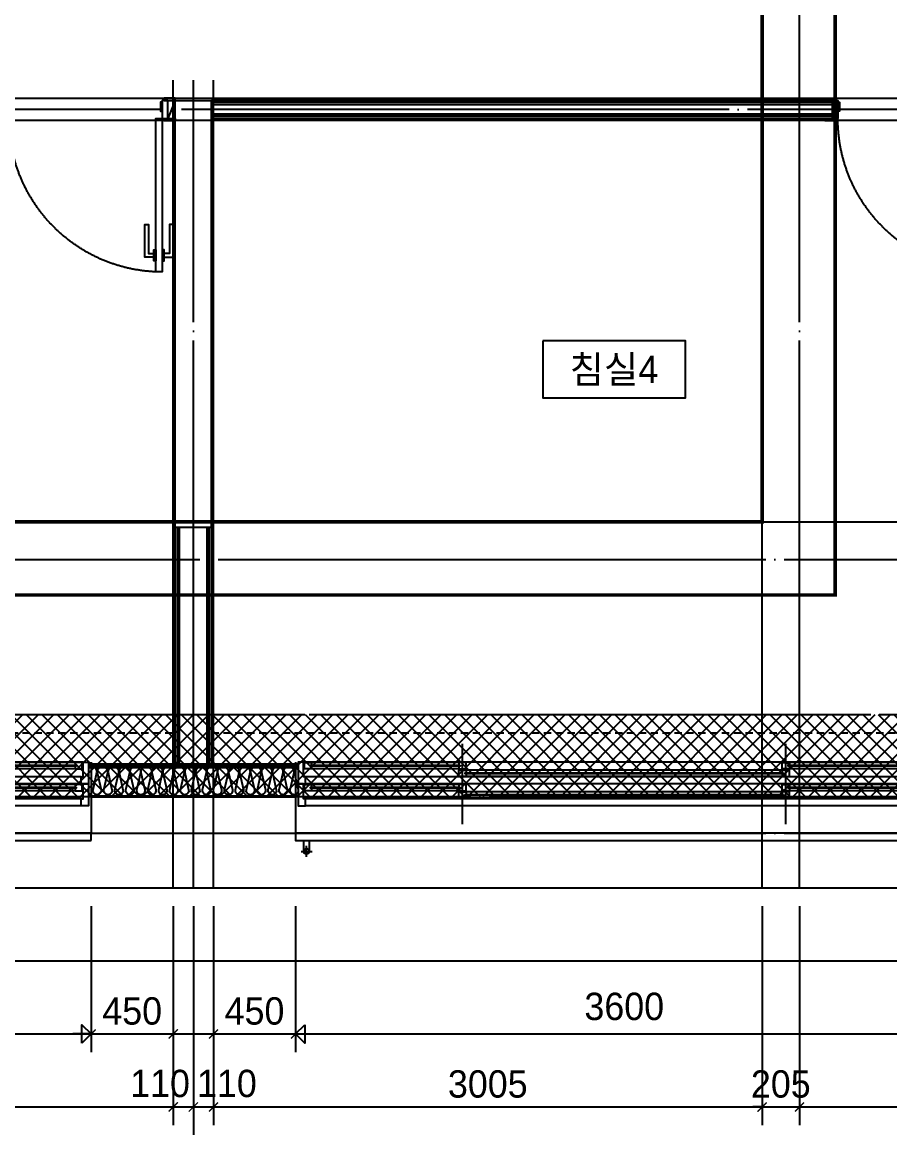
# Model space of a CAD drawing. Header units: millimetres. Extents: x -24416 to 92204, y -190080 to 23760.
# Drawn here: x 74445 to 79198, y -179915 to -173857 of the extents above; entities that cross this region are included whole.
import ezdxf
from ezdxf.enums import TextEntityAlignment as Align

# ---------------------------------------------------------------- set-up
doc = ezdxf.new("R2010")
doc.units = ezdxf.units.MM
doc.header["$LTSCALE"] = 50
for name, pattern in [('AUDIT_D_220706163347-0', [0]), ('CEN', [62, 60, -1, 0, -1]), ('H', [1.3, 0.8, -0.5]), ('HID', [2.5, 1.5, -1]), ('HIDDEN', [2, 1, -1]), ('평면도(기준)$0$CENTER2', [16.25, 15, -0.5, 0.25, -0.5])]:
    doc.linetypes.add(name, pattern=pattern)
doc.layers.get('defpoints').update_dxf_attribs({"color": 139})
for name, color, linetype, plot in [('AA-CEN', 1, 'CEN', False), ('Defpoint', 135, 'Continuous', False), ('MC', 135, 'Continuous', False)]:
    doc.layers.add(name, color=color, linetype=linetype, plot=plot)
for name, color, linetype in [('AA-XXXX-DIMS', 7, 'Continuous'), ('AA-단열-바닥-욕실', 30, 'Continuous'), ('ARDM', 7, 'Continuous'), ('CEN_CON', 1, 'CEN'), ('CEN_WALL', 12, 'CEN'), ('CONC', 2, 'Continuous'), ('dan1', 7, 'HID'), ('DIM', 7, 'AUDIT_D_220706163347-0'), ('ELE3_CON', 7, 'Continuous'), ('HAT', 9, 'Continuous'), ('INS', 252, 'Continuous'), ('SINA-F-FRAME', 4, 'Continuous'), ('WAL_DRY', 7, 'Continuous'), ('WIN', 4, 'Continuous'), ('X - 단위세대$0$ETC', 6, 'Continuous'), ('실명', 3, 'AUDIT_D_220706163347-0'), ('실명박스', 7, 'AUDIT_D_220706163347-0'), ('커튼박스', 6, 'Continuous'), ('평면도(기준)$0$1.EC-F-DOOR', 4, 'Continuous'), ('평면도(기준)$0$1.EC-F-DOOR-F', 4, 'Continuous'), ('확장', 8, 'HIDDEN')]:
    doc.layers.add(name, color=color, linetype=linetype)
doc.styles.add('HAUD01', font='Dotum.ttf')
doc.styles.add('맑은고딕', font='malgun.ttf', dxfattribs={"width": 0.9})
doc.dimstyles.new('DIM-50', dxfattribs={"dimscale": 50, "dimtxt": 3, "dimasz": 1, "dimexe": 2, "dimexo": 2, "dimgap": 1, "dimtad": 1, "dimdec": 0, "dimzin": 0, "dimdsep": 46, "dimtxsty": '맑은고딕', "dimblk1": 'DIMDOT', "dimblk2": 'DIMDOT', "dimsah": 1, "dimcen": 0.09, "dimdle": 2, "dimclrd": 7, "dimclre": 7, "dimclrt": 3, "dimadec": 0, "dimazin": 0, "dimtfac": 1, "dimtdec": 0, "dimtix": 1, "dimtmove": 2, "dimatfit": 3, "dimldrblk": 'DIMDOT', "dimfxl": 1, "dimtolj": 1, "dimtzin": 0, "dimarcsym": 0})
doc.dimstyles.new('MCDIM-50', dxfattribs={"dimscale": 50, "dimtxt": 3, "dimasz": 1, "dimexe": 2, "dimexo": 2, "dimgap": 1, "dimtad": 1, "dimdec": 0, "dimzin": 0, "dimdsep": 46, "dimtxsty": '맑은고딕', "dimblk1": 'ARCHTICK', "dimblk2": 'ARCHTICK', "dimsah": 1, "dimcen": 0.09, "dimdle": 2, "dimclrd": 7, "dimclre": 7, "dimclrt": 3, "dimadec": 0, "dimazin": 0, "dimtfac": 1, "dimtdec": 0, "dimtix": 1, "dimtmove": 2, "dimatfit": 3, "dimldrblk": 'ARCHTICK', "dimfxl": 1, "dimtolj": 1, "dimtzin": 0, "dimarcsym": 0})
doc.dimstyles.new('외부100-win', dxfattribs={"dimscale": 50, "dimtxt": 3, "dimasz": 1, "dimexe": 2, "dimexo": 2.5, "dimgap": 1.5, "dimtad": 1, "dimdec": 0, "dimzin": 0, "dimdsep": 46, "dimtxsty": '맑은고딕', "dimblk": 'DO2-2', "dimblk1": 'DO2-2', "dimblk2": 'DIMDOT', "dimcen": 0.09, "dimdle": 2, "dimclrd": 7, "dimclre": 7, "dimclrt": 3, "dimadec": 0, "dimazin": 0, "dimtfac": 1, "dimtdec": 0, "dimtix": 1, "dimtmove": 2, "dimatfit": 3, "dimldrblk": 'DO2-2', "dimfxl": 1, "dimtolj": 1, "dimtzin": 0, "dimarcsym": 0})

# ---------------------------------------------------------------- blocks, each defined once
blk = doc.blocks.new('WIN_이중창_3600')
at = {"layer": 'Defpoint'}
for p, q in [((-15, 240), (-15, 0)), ((3585, 240), (3585, 0))]:
    blk.add_line(p, q, dxfattribs=at)
at = {"layer": 'WIN'}
for p, q in [((900, -100), (900, 340)), ((2670, -100), (2670, 340))]:
    blk.add_line(p, q, dxfattribs=at)
at = {"layer": 'WIN', "color": 8}
for p, q in [((3542, 240), (28, 240)), ((880, 237), (73, 237)), ((880, 202), (73, 202)), ((2650, 196), (920, 196)), ((3497, 237), (2690, 237)), ((3497, 202), (2690, 202)), ((3530, 158), (40, 158)), ((2650, 161), (920, 161)), ((3530, 120), (40, 120)), ((880, 117), (73, 117)), ((880, 82), (73, 82)), ((2650, 76), (920, 76)), ((3497, 117), (2690, 117)), ((3497, 82), (2690, 82)), ((3530, 38), (40, 38)), ((3530, 0), (40, 0)), ((2650, 41), (920, 41))]:
    blk.add_line(p, q, dxfattribs=at)
at = {"layer": 'WIN'}
for points in [[(40, 158), (28, 158), (28, 240), (0, 240), (0, 120), (40, 120), (40, 158)], [(73, 216.5), (73, 202), (33, 202), (33, 237), (73, 237), (73, 222.5)], [(887, 222.5), (887, 216.5), (66, 216.5), (66, 222.5), (887, 222.5)], [(880, 216.5), (880, 202), (920, 202), (920, 237), (880, 237), (880, 222.5)], [(920, 175.5), (920, 161), (880, 161), (880, 196), (920, 196), (920, 181.5)], [(2690, 216.5), (2690, 202), (2650, 202), (2650, 237), (2690, 237), (2690, 222.5)], [(2650, 175.5), (2650, 161), (2690, 161), (2690, 196), (2650, 196), (2650, 181.5)], [(3504, 222.5), (3504, 216.5), (2683, 216.5), (2683, 222.5), (3504, 222.5)], [(3497, 216.5), (3497, 202), (3537, 202), (3537, 237), (3497, 237), (3497, 222.5)], [(3530, 158), (3542, 158), (3542, 240), (3570, 240), (3570, 120), (3530, 120), (3530, 158)], [(2657, 181.5), (2657, 175.5), (913, 175.5), (913, 181.5), (2657, 181.5)], [(40, 38), (28, 38), (28, 120), (0, 120), (0, 0), (40, 0), (40, 38)], [(73, 96.5), (73, 82), (33, 82), (33, 117), (73, 117), (73, 102.5)], [(887, 102.5), (887, 96.5), (66, 96.5), (66, 102.5), (887, 102.5)], [(880, 96.5), (880, 82), (920, 82), (920, 117), (880, 117), (880, 102.5)], [(920, 55.5), (920, 41), (880, 41), (880, 76), (920, 76), (920, 61.5)], [(2657, 61.5), (2657, 55.5), (913, 55.5), (913, 61.5), (2657, 61.5)], [(2690, 96.5), (2690, 82), (2650, 82), (2650, 117), (2690, 117), (2690, 102.5)], [(2650, 55.5), (2650, 41), (2690, 41), (2690, 76), (2650, 76), (2650, 61.5)], [(3504, 102.5), (3504, 96.5), (2683, 96.5), (2683, 102.5), (3504, 102.5)], [(3497, 96.5), (3497, 82), (3537, 82), (3537, 117), (3497, 117), (3497, 102.5)], [(3530, 38), (3542, 38), (3542, 120), (3570, 120), (3570, 0), (3530, 0), (3530, 38)]]:
    blk.add_lwpolyline(points, dxfattribs=at)
blk = doc.blocks.new('WIN_이중창_1800')
at = {"layer": 'Defpoint'}
for p, q in [((-15, 240), (-15, 0)), ((1785, 240), (1785, 0))]:
    blk.add_line(p, q, dxfattribs=at)
at = {"layer": 'WIN'}
blk.add_line((885, -100), (885, 340), dxfattribs=at)
at = {"layer": 'WIN', "color": 8}
for p, q in [((1742, 240), (28, 240)), ((865, 196), (73, 196)), ((1697, 237), (905, 237)), ((1697, 202), (905, 202)), ((1730, 158), (40, 158)), ((865, 161), (73, 161)), ((1730, 120), (40, 120)), ((865, 76), (73, 76)), ((1697, 117), (905, 117)), ((1697, 82), (905, 82)), ((1730, 38), (40, 38)), ((1730, 0), (40, 0)), ((865, 41), (73, 41))]:
    blk.add_line(p, q, dxfattribs=at)
at = {"layer": 'WIN'}
for points in [[(40, 158), (28, 158), (28, 240), (0, 240), (0, 120), (40, 120), (40, 158)], [(73, 175.5), (73, 161), (33, 161), (33, 196), (73, 196), (73, 181.5)], [(905, 216.5), (905, 202), (865, 202), (865, 237), (905, 237), (905, 222.5)], [(865, 175.5), (865, 161), (905, 161), (905, 196), (865, 196), (865, 181.5)], [(1704, 222.5), (1704, 216.5), (898, 216.5), (898, 222.5), (1704, 222.5)], [(1697, 216.5), (1697, 202), (1737, 202), (1737, 237), (1697, 237), (1697, 222.5)], [(1730, 158), (1742, 158), (1742, 240), (1770, 240), (1770, 120), (1730, 120), (1730, 158)], [(872, 181.5), (872, 175.5), (66, 175.5), (66, 181.5), (872, 181.5)], [(40, 38), (28, 38), (28, 120), (0, 120), (0, 0), (40, 0), (40, 38)], [(73, 55.5), (73, 41), (33, 41), (33, 76), (73, 76), (73, 61.5)], [(872, 61.5), (872, 55.5), (66, 55.5), (66, 61.5), (872, 61.5)], [(905, 96.5), (905, 82), (865, 82), (865, 117), (905, 117), (905, 102.5)], [(865, 55.5), (865, 41), (905, 41), (905, 76), (865, 76), (865, 61.5)], [(1704, 102.5), (1704, 96.5), (898, 96.5), (898, 102.5), (1704, 102.5)], [(1697, 96.5), (1697, 82), (1737, 82), (1737, 117), (1697, 117), (1697, 102.5)], [(1730, 38), (1742, 38), (1742, 120), (1770, 120), (1770, 0), (1730, 0), (1730, 38)]]:
    blk.add_lwpolyline(points, dxfattribs=at)
blk = doc.blocks.new('insul1')
blk.add_lwpolyline([(0, 0, 0.480617), (0.146, 0.183), (0.004, 0.817, -1.249969), (0.296, 0.817), (0.154, 0.183, 0.480617), (0.3, 0, 0.480617)], format="xyb")
blk = doc.blocks.new('A$C3C3C21E6')
at = {"layer": '평면도(기준)$0$1.EC-F-DOOR'}
blk.add_lwpolyline([(70, -210), (70, -1049.6), (106, -1049.6), (106, -210), (70, -210)], dxfattribs=at)
at = {"layer": '평면도(기준)$0$1.EC-F-DOOR', "color": 8}
for points in [[(60, -969.6), (10, -969.6), (10, -789.6), (30, -789.6), (30, -949.6), (60, -949.6)], [(116.1, -969.6), (166.1, -969.6), (166.1, -789.6), (146.1, -789.6), (146.1, -949.6), (116.1, -949.6)]]:
    blk.add_lwpolyline(points, dxfattribs=at)
for points in [[(70, -929.6), (70, -989.6), (60, -989.6), (60, -929.6)], [(106, -929.6), (106, -989.6), (116, -989.6), (116, -929.6)]]:
    blk.add_lwpolyline(points, close=True, dxfattribs=at)
at = {"layer": '평면도(기준)$0$1.EC-F-DOOR', "color": 1, "linetype": '평면도(기준)$0$CENTER2', "ltscale": 6}
blk.add_arc((69.4, -209.7), 840.6, 272.49818, 359.98243, dxfattribs=at)
at = {"layer": '평면도(기준)$0$1.EC-F-DOOR-F'}
for points in [[(60, -110), (40, -110), (0, -110), (0, -98), (60, -98)], [(40, -110), (70, -110), (70, -210), (40, -210)], [(70, -120), (80, -120), (80, -170), (70, -170)], [(910, -120), (900, -120), (900, -170), (910, -170)], [(940, -110), (910, -110), (910, -210), (940, -210)], [(920, -110), (940, -110), (980, -110), (980, -98), (920, -98)], [(0, -222), (60, -222), (60, -210), (0, -210)], [(920, -222), (980, -222), (980, -210), (920, -210)]]:
    blk.add_lwpolyline(points, close=True, dxfattribs=at)
blk = doc.blocks.new('U-131B(확장)', base_point=(284085.3, -109269.8))
at = {"layer": 'CEN_CON'}
for p, q in [((305085.3, -109569.8), (305085.3, -105144.8)), ((299020.3, -109269.8), (314220.3, -109269.8))]:
    blk.add_line(p, q, dxfattribs=at)
at = {"layer": 'CEN_WALL'}
for p, q in [((308405.3, -109569.8), (308405.3, -100219.8)), ((314220.3, -105304.8), (299020.3, -105304.8)), ((299020.3, -107769.8), (314220.3, -107769.8))]:
    blk.add_line(p, q, dxfattribs=at)
at = {"layer": 'CONC'}
for p, q in [((304985.3, -107594.8), (304985.3, -105254.8)), ((304985.3, -105254.8), (305185.3, -105254.8)), ((305185.3, -107594.8), (305185.3, -105254.8)), ((305185.3, -107594.8), (304985.3, -107594.8)), ((304525.3, -109069.8), (305645.3, -109069.8)), ((304525.3, -109069.8), (304525.3, -109269.8)), ((305645.3, -109069.8), (305645.3, -109269.8)), ((304525.3, -109269.8), (305645.3, -109269.8))]:
    blk.add_line(p, q, dxfattribs=at)
at = {"layer": 'dan1'}
blk.add_lwpolyline([(288335.3, -107129.8), (288645.3, -107129.8), (288645.3, -108619.8), (295505.3, -108619.8), (295505.3, -104984.8), (299595.3, -104984.8), (299595.3, -108619.8), (309255.3, -108619.8), (309255.3, -102059.8), (308635.3, -102059.8), (308635.3, -98719.8), (306145.3, -98719.8), (306145.3, -102694.8), (305835.3, -102694.8)], dxfattribs=at)
at = {"layer": 'ELE3_CON'}
for p, q in [((304525.3, -109269.8), (302725.3, -109269.8)), ((309245.3, -109269.8), (305645.3, -109269.8))]:
    blk.add_line(p, q, dxfattribs=at)
at = {"layer": 'INS'}
for p, q in [((304510.3, -108909.8), (305660.3, -108909.8)), ((304510.3, -109064.8), (305660.3, -109064.8))]:
    blk.add_line(p, q, dxfattribs=at)
at = {"layer": 'MC'}
for p, q in [((308200.3, -109569.8), (308200.3, -100219.8)), ((304975.3, -109569.8), (304975.3, -105144.8)), ((305195.3, -109569.8), (305195.3, -105144.8)), ((314220.3, -105244.8), (299020.3, -105244.8)), ((314220.3, -105364.8), (299020.3, -105364.8)), ((299020.3, -107564.8), (314220.3, -107564.8))]:
    blk.add_line(p, q, dxfattribs=at)
at = {"layer": 'SINA-F-FRAME'}
blk.add_line((304985.3, -105254.8), (304945.3, -105354.8), dxfattribs=at)
at = {"layer": 'WAL_DRY'}
for p, q in [((308585.3, -105254.8), (305185.3, -105254.8)), ((308585.3, -105267.3), (305185.3, -105267.3)), ((308585.3, -105279.8), (305185.3, -105279.8)), ((308585.3, -105329.8), (305185.3, -105329.8)), ((308585.3, -105342.3), (305185.3, -105342.3)), ((308585.3, -105354.8), (305185.3, -105354.8)), ((304985.3, -108889.8), (304985.3, -107594.8)), ((304997.8, -108889.8), (304997.8, -107594.8)), ((305010.3, -108889.8), (305010.3, -107594.8)), ((305160.3, -108889.8), (305160.3, -107594.8)), ((305172.8, -108889.8), (305172.8, -107594.8)), ((305185.3, -108889.8), (305185.3, -107594.8)), ((304510.3, -108889.8), (305660.3, -108889.8)), ((304510.3, -108899.8), (305660.3, -108899.8))]:
    blk.add_line(p, q, dxfattribs=at)
at = {"layer": 'X - 단위세대$0$ETC', "ltscale": 100}
for p, q in [((305705.3, -109399.8), (305705.3, -109339.8)), ((305675.3, -109369.8), (305735.3, -109369.8))]:
    blk.add_line(p, q, dxfattribs=at)
at = {"layer": 'X - 단위세대$0$ETC'}
for points in [[(304525.3, -109309.8), (304525.3, -109269.8), (302725.3, -109269.8), (302725.3, -109309.8), (304525.3, -109309.8)], [(309245.3, -109309.8), (309245.3, -109269.8), (305645.3, -109269.8), (305645.3, -109309.8), (309245.3, -109309.8)]]:
    blk.add_lwpolyline(points, dxfattribs=at)
blk.add_lwpolyline([(305720.3, -109309.8), (305720.3, -109369.8, -1), (305690.3, -109369.8), (305690.3, -109309.8)], format="xyb", dxfattribs=at)
at = {"layer": 'X - 단위세대$0$ETC', "ltscale": 100}
blk.add_arc((305705.3, -109369.8), 15, 0, 180, dxfattribs=at)
at = {"layer": '커튼박스', "linetype": 'H'}
for p, q in [((302265.3, -108720.8), (304985.3, -108720.8)), ((305185.3, -108720.8), (309365.3, -108720.8))]:
    blk.add_line(p, q, dxfattribs=at)
at = {"layer": '확장', "ltscale": 0.5, "const_width": 20, "flags": 128}
for points in [[(309695.3, -98289.8), (309695.3, -100319.8), (308200.3, -100319.8), (308200.3, -107564.8), (299335.3, -107564.8)], [(309695.3, -100719.8), (308600.3, -100719.8), (308600.3, -107964.8), (299335.3, -107964.8)]]:
    blk.add_lwpolyline(points, dxfattribs=at)
at = {"layer": 'INS', "xscale": 150, "yscale": 150, "zscale": 150, "rotation": 180, "row_count": 1, "column_count": 19, "row_spacing": 0, "column_spacing": 60}
blk.add_blockref('insul1', (305660.3, -108909.8), dxfattribs=at)
at = {"layer": 'SINA-F-FRAME', "xscale": -1}
for p in [(304985.3, -105144.8), (309525.3, -105144.8)]:
    blk.add_blockref('A$C3C3C21E6', p, dxfattribs=at)
at = {"layer": 'WIN'}
for name, p in [('WIN_이중창_1800', (302740.3, -109119.8)), ('WIN_이중창_3600', (305660.3, -109119.8))]:
    blk.add_blockref(name, p, dxfattribs=at)
blk = doc.blocks.new('A$C415C5DAF')
at = {"layer": '실명박스'}
blk.add_lwpolyline([(64811.5, -193979.7), (64811.5, -194292.2), (65593.2, -194292.2), (65593.2, -193979.7)], close=True, dxfattribs=at)
at = {"layer": '실명', "style": 'HAUD01'}
blk.add_text('침실4', height=150, dxfattribs=at).set_placement((65201, -194133.7), align=Align.MIDDLE)
blk = doc.blocks.new('A$C1CAF0AFA')
at = {"layer": 'HAT'}
h = blk.add_hatch(dxfattribs=at)
h.set_pattern_fill('_USER', color=5, scale=60, angle=45, double=1, pattern_type=0)
h.set_pattern_definition([(45, (0, -53460), (-42.426407, 42.426407), []), (135, (0, -53460), (-42.426407, -42.426407), [])])
h.paths.add_polyline_path([(80002.7, -194400.9), (80002.7, -201860.9), (69442.7, -201860.9), (69442.7, -198225.9), (66252.7, -198225.9), (66252.7, -201860.9), (58492.7, -201860.9), (58492.7, -200370.9), (54632.7, -200370.9), (54632.7, -192515.9), (56752.7, -192515.9), (56752.7, -193930.9), (59252.7, -193930.9), (59252.7, -191925.9), (62992.7, -191925.9), (62992.7, -195035.9), (65722.7, -195035.9), (65722.7, -194885.9), (67122.7, -194885.9), (67122.7, -195035.9), (69192.7, -195035.9), (69192.7, -195485.9), (63052.7, -195485.9), (63052.7, -195155.9), (62852.7, -195155.9), (62852.7, -195485.9), (62542.7, -195485.9), (62542.7, -192375.9), (59702.7, -192375.9), (59702.7, -194380.9), (58632.7, -194380.9), (58632.7, -194090.9), (58432.7, -194090.9), (58432.7, -194380.9), (56302.7, -194380.9), (56302.7, -192965.9), (55082.7, -192965.9), (55082.7, -199920.9), (58432.7, -199920.9), (58432.7, -200210.9), (58632.7, -200210.9), (58632.7, -199920.9), (58942.7, -199920.9), (58942.7, -201410.9), (65802.7, -201410.9), (65802.7, -197775.9), (69892.7, -197775.9), (69892.7, -201410.9), (79552.7, -201410.9), (79552.7, -194850.9), (78932.7, -194850.9), (78932.7, -191510.9), (76442.7, -191510.9), (76442.7, -195485.9), (76132.7, -195485.9), (76132.7, -195163.4), (75932.7, -195163.4), (75932.7, -195485.9), (69442.7, -195485.9), (69442.7, -195035.9), (75992.7, -195035.9), (75992.7, -191060.9), (79382.7, -191060.9), (79382.7, -194400.9)])
at = {"layer": 'AA-CEN', "color": 4}
blk.add_lwpolyline([(65802.7, -197775.9), (69892.7, -197775.9), (69892.7, -201410.9), (79552.7, -201410.9), (79552.7, -194850.9), (78932.7, -194850.9), (78932.7, -191510.9), (76442.7, -191510.9), (76442.7, -195485.9), (76132.7, -195485.9), (76132.7, -195163.4), (75932.7, -195163.4), (75932.7, -195485.9), (69442.7, -195485.9), (69442.7, -195035.9), (75992.7, -195035.9), (75992.7, -191060.9), (79382.7, -191060.9), (79382.7, -194400.9), (80002.7, -194400.9), (80002.7, -201860.9), (69442.7, -201860.9), (69442.7, -198225.9), (66252.7, -198225.9)], dxfattribs=at)
blk = doc.blocks.new('DIMDOT')
at = {"layer": 'AA-XXXX-DIMS'}
for p, q in [((0, -1.5), (0, 1.5)), ((-1.5, 0), (1.5, 0))]:
    blk.add_line(p, q, dxfattribs=at)
for radius in [0.5, 0.25]:
    blk.add_circle((0, 0), radius, dxfattribs=at)
blk = doc.blocks.new('*D146')
at = {"layer": 'defpoints', "color": 0, "transparency": 16777216}
for p in [(25445.6, -202360.9), (28315.6, -202360.9), (28315.6, -203960.9)]:
    blk.add_point(p, dxfattribs=at)
at = {"layer": 'DIM', "color": 7, "lineweight": -2, "transparency": 16777216}
for p, q in [((25445.6, -202460.9), (25445.6, -204060.9)), ((28315.6, -202460.9), (28315.6, -204060.9)), ((25495.6, -203960.9), (28265.6, -203960.9))]:
    blk.add_line(p, q, dxfattribs=at)
at = {"layer": 'DIM', "color": 7, "lineweight": -2, "transparency": 16777216, "xscale": 50, "yscale": 50, "zscale": 50, "rotation": 180}
blk.add_blockref('DIMDOT', (25445.6, -203960.9), dxfattribs=at)
at = {"layer": 'DIM', "color": 7, "lineweight": -2, "transparency": 16777216, "xscale": 50, "yscale": 50, "zscale": 50}
blk.add_blockref('DIMDOT', (28315.6, -203960.9), dxfattribs=at)
at = {"layer": 'DIM', "color": 3, "transparency": 16777216, "insert": (26880.6, -203835.8), "char_height": 150, "attachment_point": 5, "style": 'HAUD01'}
blk.add_mtext('\\A1;2870', dxfattribs=at)
blk = doc.blocks.new('*D147')
at = {"layer": 'defpoints', "color": 0, "transparency": 16777216}
for p in [(28315.6, -202360.9), (33135.6, -202360.9), (33135.6, -203960.9)]:
    blk.add_point(p, dxfattribs=at)
at = {"layer": 'DIM', "color": 7, "lineweight": -2, "transparency": 16777216}
for p, q in [((28315.6, -202460.9), (28315.6, -204060.9)), ((33135.6, -202460.9), (33135.6, -204060.9)), ((28365.6, -203960.9), (33085.6, -203960.9))]:
    blk.add_line(p, q, dxfattribs=at)
at = {"layer": 'DIM', "color": 7, "lineweight": -2, "transparency": 16777216, "xscale": 50, "yscale": 50, "zscale": 50, "rotation": 180}
blk.add_blockref('DIMDOT', (28315.6, -203960.9), dxfattribs=at)
at = {"layer": 'DIM', "color": 7, "lineweight": -2, "transparency": 16777216, "xscale": 50, "yscale": 50, "zscale": 50}
blk.add_blockref('DIMDOT', (33135.6, -203960.9), dxfattribs=at)
at = {"layer": 'DIM', "color": 3, "transparency": 16777216, "insert": (30725.6, -203835.8), "char_height": 150, "attachment_point": 5, "style": 'HAUD01'}
blk.add_mtext('\\A1;4820', dxfattribs=at)
blk = doc.blocks.new('_ArchTick')
at = {"color": 0, "linetype": 'ByBlock', "const_width": 0.15}
blk.add_lwpolyline([(-0.5, -0.5), (0.5, 0.5)], dxfattribs=at)
blk = doc.blocks.new('*D163')
at = {"layer": 'defpoints', "color": 0, "linetype": 'ByBlock', "transparency": 16777216}
for p in [(25505.6, -202360.9), (28205.6, -202360.9), (28205.6, -203560.9)]:
    blk.add_point(p, dxfattribs=at)
at = {"layer": 'DIM', "color": 7, "linetype": 'ByBlock', "lineweight": -2, "transparency": 16777216}
for p, q in [((25505.6, -202460.9), (25505.6, -203660.9)), ((28205.6, -202460.9), (28205.6, -203660.9)), ((25405.6, -203560.9), (28305.6, -203560.9))]:
    blk.add_line(p, q, dxfattribs=at)
at = {"layer": 'DIM', "color": 7, "linetype": 'ByBlock', "lineweight": -2, "transparency": 16777216, "xscale": 50, "yscale": 50, "zscale": 50, "rotation": 180}
blk.add_blockref('_ArchTick', (25505.6, -203560.9), dxfattribs=at)
at = {"layer": 'DIM', "color": 7, "linetype": 'ByBlock', "lineweight": -2, "transparency": 16777216, "xscale": 50, "yscale": 50, "zscale": 50}
blk.add_blockref('_ArchTick', (28205.6, -203560.9), dxfattribs=at)
at = {"layer": 'DIM', "color": 3, "linetype": 'ByBlock', "transparency": 16777216, "insert": (26855.6, -203435.8), "char_height": 150, "attachment_point": 5, "style": 'HAUD01'}
blk.add_mtext('\\A1;2700', dxfattribs=at)
blk = doc.blocks.new('*D164')
at = {"layer": 'defpoints', "color": 0, "linetype": 'ByBlock', "transparency": 16777216}
for p in [(28205.6, -202360.9), (28315.6, -202360.9), (28315.6, -203560.9)]:
    blk.add_point(p, dxfattribs=at)
at = {"layer": 'DIM', "color": 7, "linetype": 'ByBlock', "lineweight": -2, "transparency": 16777216}
for p, q in [((28205.6, -202460.9), (28205.6, -203660.9)), ((28315.6, -202460.9), (28315.6, -203660.9)), ((28105.6, -203560.9), (28415.6, -203560.9))]:
    blk.add_line(p, q, dxfattribs=at)
at = {"layer": 'DIM', "color": 7, "linetype": 'ByBlock', "lineweight": -2, "transparency": 16777216, "xscale": 50, "yscale": 50, "zscale": 50, "rotation": 180}
blk.add_blockref('_ArchTick', (28205.6, -203560.9), dxfattribs=at)
at = {"layer": 'DIM', "color": 7, "linetype": 'ByBlock', "lineweight": -2, "transparency": 16777216, "xscale": 50, "yscale": 50, "zscale": 50}
blk.add_blockref('_ArchTick', (28315.6, -203560.9), dxfattribs=at)
at = {"layer": 'DIM', "color": 3, "linetype": 'ByBlock', "transparency": 16777216, "insert": (28133.1, -203433), "char_height": 150, "attachment_point": 5, "style": 'HAUD01'}
blk.add_mtext('\\A1;110', dxfattribs=at)
blk = doc.blocks.new('*D165')
at = {"layer": 'defpoints', "color": 0, "linetype": 'ByBlock', "transparency": 16777216}
for p in [(28315.6, -202360.9), (28425.6, -202360.9), (28425.6, -203560.9)]:
    blk.add_point(p, dxfattribs=at)
at = {"layer": 'DIM', "color": 7, "linetype": 'ByBlock', "lineweight": -2, "transparency": 16777216}
for p, q in [((28315.6, -202460.9), (28315.6, -203660.9)), ((28425.6, -202460.9), (28425.6, -203660.9)), ((28215.6, -203560.9), (28525.6, -203560.9))]:
    blk.add_line(p, q, dxfattribs=at)
at = {"layer": 'DIM', "color": 7, "linetype": 'ByBlock', "lineweight": -2, "transparency": 16777216, "xscale": 50, "yscale": 50, "zscale": 50, "rotation": 180}
blk.add_blockref('_ArchTick', (28315.6, -203560.9), dxfattribs=at)
at = {"layer": 'DIM', "color": 7, "linetype": 'ByBlock', "lineweight": -2, "transparency": 16777216, "xscale": 50, "yscale": 50, "zscale": 50}
blk.add_blockref('_ArchTick', (28425.6, -203560.9), dxfattribs=at)
at = {"layer": 'DIM', "color": 3, "linetype": 'ByBlock', "transparency": 16777216, "insert": (28499.5, -203433), "char_height": 150, "attachment_point": 5, "style": 'HAUD01'}
blk.add_mtext('\\A1;110', dxfattribs=at)
blk = doc.blocks.new('*D166')
at = {"layer": 'defpoints', "color": 0, "linetype": 'ByBlock', "transparency": 16777216}
for p in [(28425.6, -202360.9), (31430.6, -202360.9), (31430.6, -203560.9)]:
    blk.add_point(p, dxfattribs=at)
at = {"layer": 'DIM', "color": 7, "linetype": 'ByBlock', "lineweight": -2, "transparency": 16777216}
for p, q in [((28425.6, -202460.9), (28425.6, -203660.9)), ((31430.6, -202460.9), (31430.6, -203660.9)), ((28325.6, -203560.9), (31530.6, -203560.9))]:
    blk.add_line(p, q, dxfattribs=at)
at = {"layer": 'DIM', "color": 7, "linetype": 'ByBlock', "lineweight": -2, "transparency": 16777216, "xscale": 50, "yscale": 50, "zscale": 50, "rotation": 180}
blk.add_blockref('_ArchTick', (28425.6, -203560.9), dxfattribs=at)
at = {"layer": 'DIM', "color": 7, "linetype": 'ByBlock', "lineweight": -2, "transparency": 16777216, "xscale": 50, "yscale": 50, "zscale": 50}
blk.add_blockref('_ArchTick', (31430.6, -203560.9), dxfattribs=at)
at = {"layer": 'DIM', "color": 3, "linetype": 'ByBlock', "transparency": 16777216, "insert": (29928.1, -203435.8), "char_height": 150, "attachment_point": 5, "style": 'HAUD01'}
blk.add_mtext('\\A1;3005', dxfattribs=at)
blk = doc.blocks.new('*D167')
at = {"layer": 'defpoints', "color": 0, "linetype": 'ByBlock', "transparency": 16777216}
for p in [(31430.6, -202360.9), (31635.6, -202360.9), (31635.6, -203560.9)]:
    blk.add_point(p, dxfattribs=at)
at = {"layer": 'DIM', "color": 7, "linetype": 'ByBlock', "lineweight": -2, "transparency": 16777216}
for p, q in [((31430.6, -202460.9), (31430.6, -203660.9)), ((31635.6, -202460.9), (31635.6, -203660.9)), ((31430.6, -203560.9), (31380.6, -203560.9)), ((31430.6, -203560.9), (31635.6, -203560.9)), ((31635.6, -203560.9), (31685.6, -203560.9))]:
    blk.add_line(p, q, dxfattribs=at)
at = {"layer": 'DIM', "color": 7, "linetype": 'ByBlock', "lineweight": -2, "transparency": 16777216, "xscale": 50, "yscale": 50, "zscale": 50}
blk.add_blockref('_ArchTick', (31430.6, -203560.9), dxfattribs=at)
at = {"layer": 'DIM', "color": 7, "linetype": 'ByBlock', "lineweight": -2, "transparency": 16777216, "xscale": 50, "yscale": 50, "zscale": 50, "rotation": 180}
blk.add_blockref('_ArchTick', (31635.6, -203560.9), dxfattribs=at)
at = {"layer": 'DIM', "color": 3, "linetype": 'ByBlock', "transparency": 16777216, "insert": (31533.1, -203435.8), "char_height": 150, "attachment_point": 5, "style": 'HAUD01'}
blk.add_mtext('\\A1;205', dxfattribs=at)
blk = doc.blocks.new('*D168')
at = {"layer": 'defpoints', "color": 0, "linetype": 'ByBlock', "transparency": 16777216}
for p in [(31635.6, -202360.9), (33135.6, -202360.9), (33135.6, -203560.9)]:
    blk.add_point(p, dxfattribs=at)
at = {"layer": 'DIM', "color": 7, "linetype": 'ByBlock', "lineweight": -2, "transparency": 16777216}
for p, q in [((31635.6, -202460.9), (31635.6, -203660.9)), ((33135.6, -202460.9), (33135.6, -203660.9)), ((31535.6, -203560.9), (33235.6, -203560.9))]:
    blk.add_line(p, q, dxfattribs=at)
at = {"layer": 'DIM', "color": 7, "linetype": 'ByBlock', "lineweight": -2, "transparency": 16777216, "xscale": 50, "yscale": 50, "zscale": 50, "rotation": 180}
blk.add_blockref('_ArchTick', (31635.6, -203560.9), dxfattribs=at)
at = {"layer": 'DIM', "color": 7, "linetype": 'ByBlock', "lineweight": -2, "transparency": 16777216, "xscale": 50, "yscale": 50, "zscale": 50}
blk.add_blockref('_ArchTick', (33135.6, -203560.9), dxfattribs=at)
at = {"layer": 'DIM', "color": 3, "linetype": 'ByBlock', "transparency": 16777216, "insert": (32385.6, -203435.8), "char_height": 150, "attachment_point": 5, "style": 'HAUD01'}
blk.add_mtext('\\A1;1500', dxfattribs=at)
blk = doc.blocks.new('DO2-2')
at = {"layer": 'ARDM'}
blk.add_line((0, 0), (-2, 0), dxfattribs=at)
blk.add_lwpolyline([(-1, -1), (-1, 1), (0, 0)], close=True, dxfattribs=at)
blk = doc.blocks.new('*D206')
at = {"layer": 'defpoints', "color": 0, "linetype": 'ByBlock', "transparency": 16777216}
for p in [(25955.6, -202360.9), (27755.6, -202360.9), (27755.6, -203160.9)]:
    blk.add_point(p, dxfattribs=at)
at = {"layer": 'DIM', "color": 7, "linetype": 'ByBlock', "lineweight": -2, "transparency": 16777216}
for p, q in [((25955.6, -202485.9), (25955.6, -203260.9)), ((27755.6, -202485.9), (27755.6, -203260.9)), ((26005.6, -203160.9), (27705.6, -203160.9))]:
    blk.add_line(p, q, dxfattribs=at)
at = {"layer": 'DIM', "color": 7, "linetype": 'ByBlock', "lineweight": -2, "transparency": 16777216, "xscale": 50, "yscale": 50, "zscale": 50, "rotation": 180}
blk.add_blockref('DO2-2', (25955.6, -203160.9), dxfattribs=at)
at = {"layer": 'DIM', "color": 7, "linetype": 'ByBlock', "lineweight": -2, "transparency": 16777216, "xscale": 50, "yscale": 50, "zscale": 50}
blk.add_blockref('DO2-2', (27755.6, -203160.9), dxfattribs=at)
at = {"layer": 'DIM', "color": 3, "linetype": 'ByBlock', "transparency": 16777216, "insert": (26855.6, -203010.8), "char_height": 150, "attachment_point": 5, "style": 'HAUD01'}
blk.add_mtext('\\A1;1800', dxfattribs=at)
blk = doc.blocks.new('*D207')
at = {"layer": 'defpoints', "color": 0, "linetype": 'ByBlock', "transparency": 16777216}
for p in [(27755.6, -202360.9), (28205.6, -202360.9), (28205.6, -203160.9)]:
    blk.add_point(p, dxfattribs=at)
at = {"layer": 'DIM', "color": 7, "linetype": 'ByBlock', "lineweight": -2, "transparency": 16777216}
for p, q in [((27755.6, -202460.9), (27755.6, -203260.9)), ((28205.6, -202460.9), (28205.6, -203260.9)), ((27655.6, -203160.9), (28305.6, -203160.9))]:
    blk.add_line(p, q, dxfattribs=at)
at = {"layer": 'DIM', "color": 7, "linetype": 'ByBlock', "lineweight": -2, "transparency": 16777216, "xscale": 50, "yscale": 50, "zscale": 50, "rotation": 180}
blk.add_blockref('_ArchTick', (27755.6, -203160.9), dxfattribs=at)
at = {"layer": 'DIM', "color": 7, "linetype": 'ByBlock', "lineweight": -2, "transparency": 16777216, "xscale": 50, "yscale": 50, "zscale": 50}
blk.add_blockref('_ArchTick', (28205.6, -203160.9), dxfattribs=at)
at = {"layer": 'DIM', "color": 3, "linetype": 'ByBlock', "transparency": 16777216, "insert": (27980.6, -203035.8), "char_height": 150, "attachment_point": 5, "style": 'HAUD01'}
blk.add_mtext('\\A1;450', dxfattribs=at)
blk = doc.blocks.new('*D208')
at = {"layer": 'defpoints', "color": 0, "linetype": 'ByBlock', "transparency": 16777216}
for p in [(28425.6, -202360.9), (28875.6, -202360.9), (28875.6, -203160.9)]:
    blk.add_point(p, dxfattribs=at)
at = {"layer": 'DIM', "color": 7, "linetype": 'ByBlock', "lineweight": -2, "transparency": 16777216}
for p, q in [((28425.6, -202460.9), (28425.6, -203260.9)), ((28875.6, -202460.9), (28875.6, -203260.9)), ((28325.6, -203160.9), (28975.6, -203160.9))]:
    blk.add_line(p, q, dxfattribs=at)
at = {"layer": 'DIM', "color": 7, "linetype": 'ByBlock', "lineweight": -2, "transparency": 16777216, "xscale": 50, "yscale": 50, "zscale": 50, "rotation": 180}
blk.add_blockref('_ArchTick', (28425.6, -203160.9), dxfattribs=at)
at = {"layer": 'DIM', "color": 7, "linetype": 'ByBlock', "lineweight": -2, "transparency": 16777216, "xscale": 50, "yscale": 50, "zscale": 50}
blk.add_blockref('_ArchTick', (28875.6, -203160.9), dxfattribs=at)
at = {"layer": 'DIM', "color": 3, "linetype": 'ByBlock', "transparency": 16777216, "insert": (28650.6, -203035.8), "char_height": 150, "attachment_point": 5, "style": 'HAUD01'}
blk.add_mtext('\\A1;450', dxfattribs=at)
blk = doc.blocks.new('*D209')
at = {"layer": 'defpoints', "color": 0, "linetype": 'ByBlock', "transparency": 16777216}
for p in [(28875.6, -202360.9), (32475.6, -202360.9), (32475.6, -203160.9)]:
    blk.add_point(p, dxfattribs=at)
at = {"layer": 'DIM', "color": 7, "linetype": 'ByBlock', "lineweight": -2, "transparency": 16777216}
for p, q in [((28875.6, -202485.9), (28875.6, -203260.9)), ((32475.6, -202485.9), (32475.6, -203260.9)), ((28925.6, -203160.9), (32425.6, -203160.9))]:
    blk.add_line(p, q, dxfattribs=at)
at = {"layer": 'DIM', "color": 7, "linetype": 'ByBlock', "lineweight": -2, "transparency": 16777216, "xscale": 50, "yscale": 50, "zscale": 50, "rotation": 180}
blk.add_blockref('DO2-2', (28875.6, -203160.9), dxfattribs=at)
at = {"layer": 'DIM', "color": 7, "linetype": 'ByBlock', "lineweight": -2, "transparency": 16777216, "xscale": 50, "yscale": 50, "zscale": 50}
blk.add_blockref('DO2-2', (32475.6, -203160.9), dxfattribs=at)
at = {"layer": 'DIM', "color": 3, "linetype": 'ByBlock', "transparency": 16777216, "insert": (30675.6, -203010.8), "char_height": 150, "attachment_point": 5, "style": 'HAUD01'}
blk.add_mtext('\\A1;3600', dxfattribs=at)
blk = doc.blocks.new('DIM-1108')
at = {"layer": 'DIM'}
for base, p1, p2, picture, middle in [((28315.6, -203960.9), (25445.6, -202360.9), (28315.6, -202360.9), '*D146', (26880.6, -203835.8)), ((33135.6, -203960.9), (28315.6, -202360.9), (33135.6, -202360.9), '*D147', (30725.6, -203835.8))]:
    dim = blk.add_linear_dim(base=base, p1=p1, p2=p2, angle=180, dimstyle='DIM-50', override={"dimscale": 50, "dimtxsty": 'HAUD01'}, dxfattribs=at)
    dim.commit()
    dim.dimension.update_dxf_attribs({"geometry": picture, "text_midpoint": middle})
at = {"layer": 'DIM', "linetype": 'ByBlock'}
for base, p1, p2, dimstyle, picture, middle in [((28205.6, -203560.9), (25505.6, -202360.9), (28205.6, -202360.9), 'MCDIM-50', '*D163', (26855.6, -203435.8)), ((27755.6, -203160.9), (25955.6, -202360.9), (27755.6, -202360.9), '외부100-win', '*D206', (26855.6, -203010.8)), ((28205.6, -203160.9), (27755.6, -202360.9), (28205.6, -202360.9), 'MCDIM-50', '*D207', (27980.6, -203035.8)), ((31430.6, -203560.9), (28425.6, -202360.9), (31430.6, -202360.9), 'MCDIM-50', '*D166', (29928.1, -203435.8)), ((28875.6, -203160.9), (28425.6, -202360.9), (28875.6, -202360.9), 'MCDIM-50', '*D208', (28650.6, -203035.8)), ((32475.6, -203160.9), (28875.6, -202360.9), (32475.6, -202360.9), '외부100-win', '*D209', (30675.6, -203010.8)), ((31635.6, -203560.9), (31430.6, -202360.9), (31635.6, -202360.9), 'MCDIM-50', '*D167', (31533.1, -203435.8)), ((33135.6, -203560.9), (31635.6, -202360.9), (33135.6, -202360.9), 'MCDIM-50', '*D168', (32385.6, -203435.8))]:
    dim = blk.add_linear_dim(base=base, p1=p1, p2=p2, angle=180, dimstyle=dimstyle, override={"dimtxsty": 'HAUD01'}, dxfattribs=at)
    dim.commit()
    dim.dimension.update_dxf_attribs({"geometry": picture, "text_midpoint": middle})
for base, p1, p2, picture, middle in [((28315.6, -203560.9), (28205.6, -202360.9), (28315.6, -202360.9), '*D164', (28133.1, -203433)), ((28425.6, -203560.9), (28315.6, -202360.9), (28425.6, -202360.9), '*D165', (28499.5, -203433))]:
    dim = blk.add_linear_dim(base=base, p1=p1, p2=p2, angle=180, dimstyle='MCDIM-50', override={"dimtxsty": 'HAUD01'}, dxfattribs=at)
    dim.commit()
    dim.dimension.update_dxf_attribs({"geometry": picture, "text_midpoint": middle, "dimtype": 128})

msp = doc.modelspace()

# ---------------------------------------------------------------- linework, layer by layer
at = {"layer": 'defpoints'}
for points in [[(86017.7, -164675.9), (52882.7, -164675.9), (52882.7, -179800.9), (86017.7, -179800.9)], [(85617.7, -165075.9), (53282.7, -165075.9), (53282.7, -179400.9), (85617.7, -179400.9)], [(85217.7, -165475.9), (53682.7, -165475.9), (53682.7, -179000.9), (85217.7, -179000.9)], [(84817.7, -165875.9), (54082.7, -165875.9), (54082.7, -178600.9), (84817.7, -178600.9)]]:
    msp.add_lwpolyline(points, close=True, dxfattribs=at)

# ---------------------------------------------------------------- block references
for name, p in [('DIM-1108', (47067.2, 23760)), ('U-131B(확장)', (54382.7, -178300.9))]:
    msp.add_blockref(name, p)
at = {"layer": 'AA-단열-바닥-욕실'}
msp.add_blockref('A$C1CAF0AFA', (0, 23760), dxfattribs=at)
at = {"layer": '실명박스'}
msp.add_blockref('A$C415C5DAF', (12485.4, 18377.1), dxfattribs=at)

doc.saveas('drawing.dxf')
